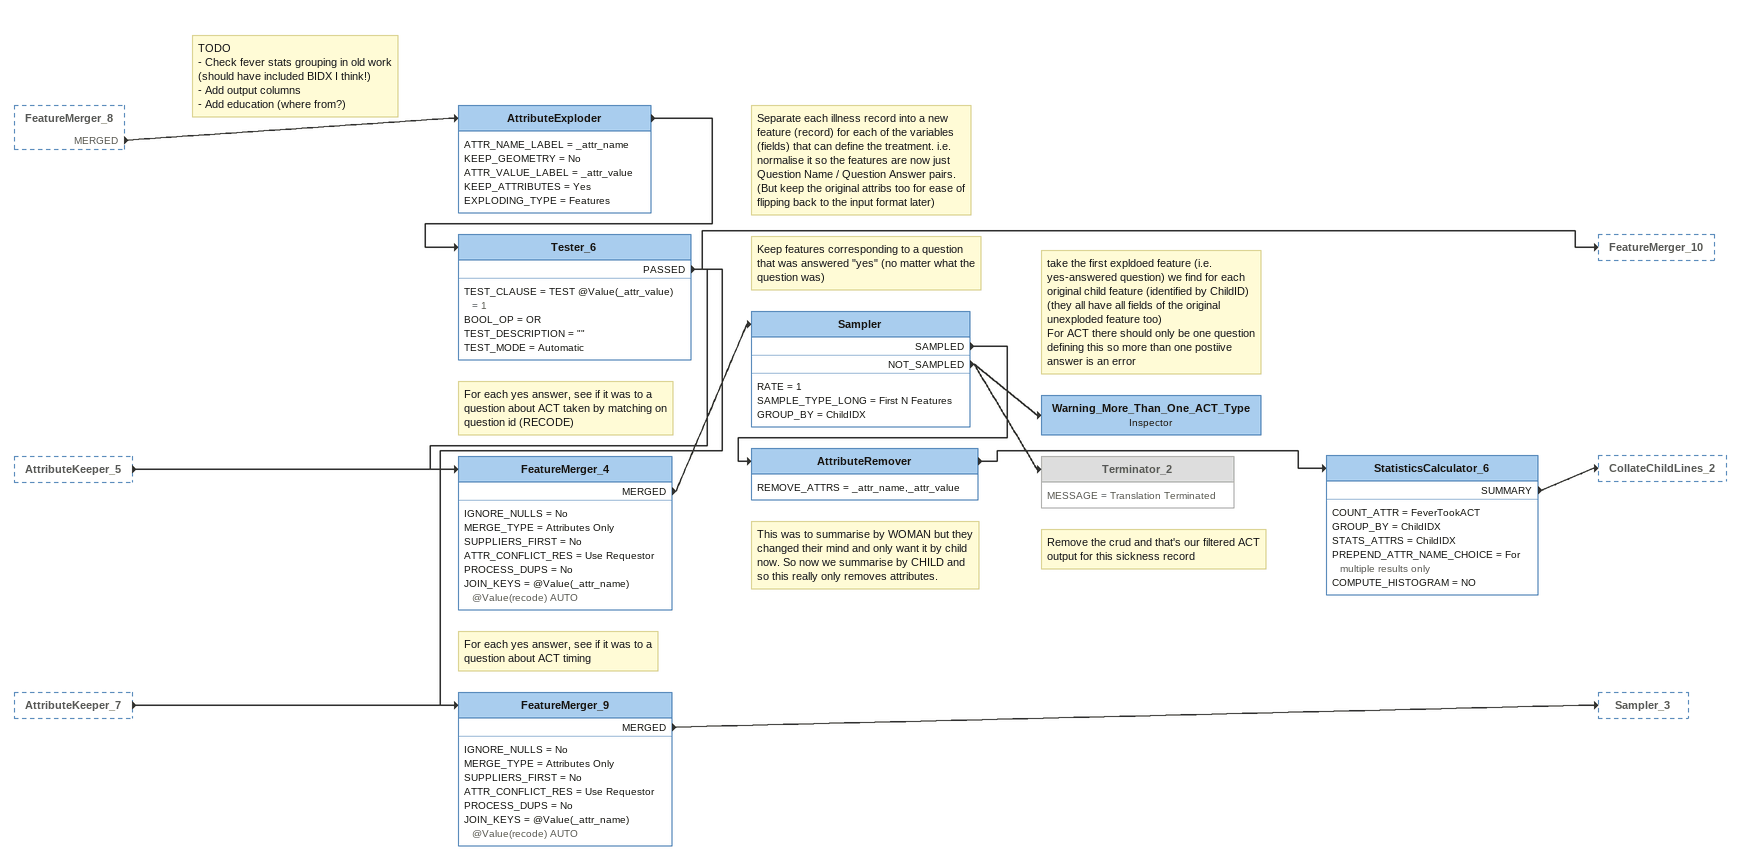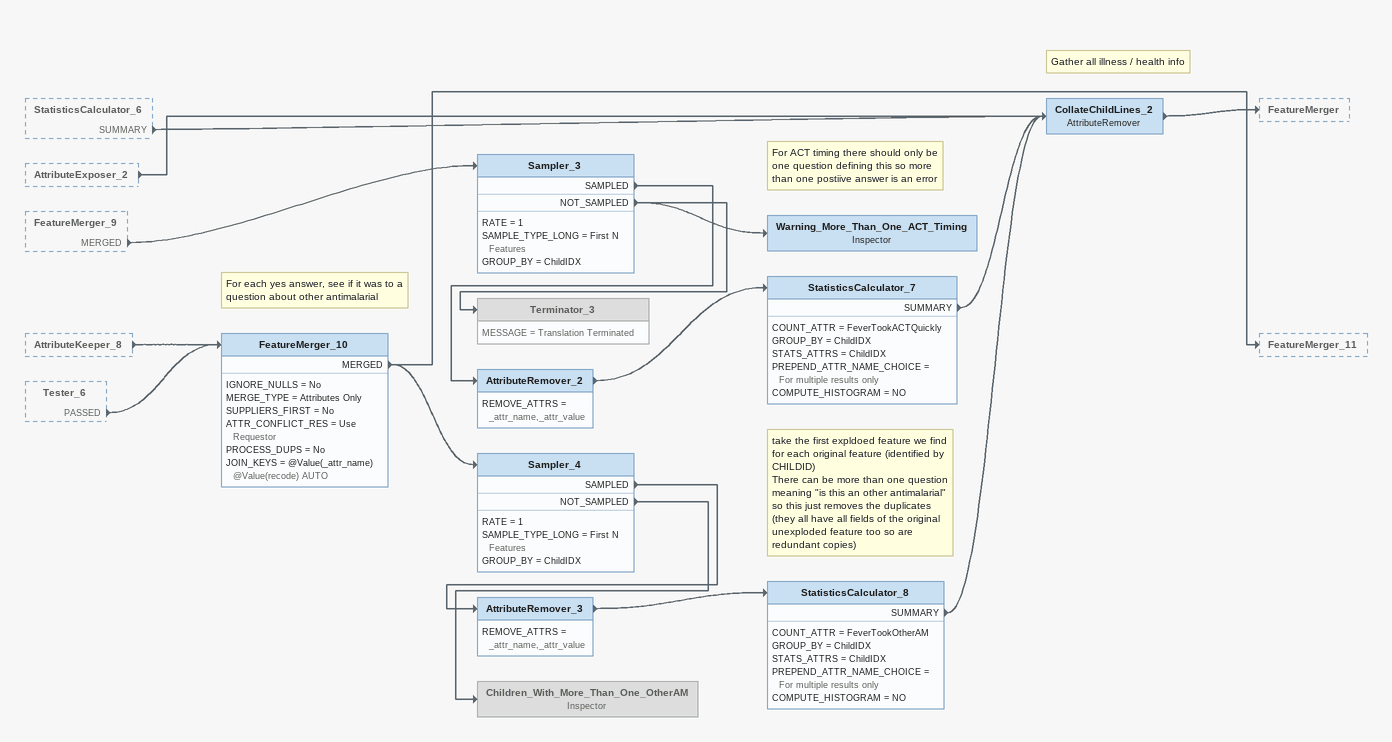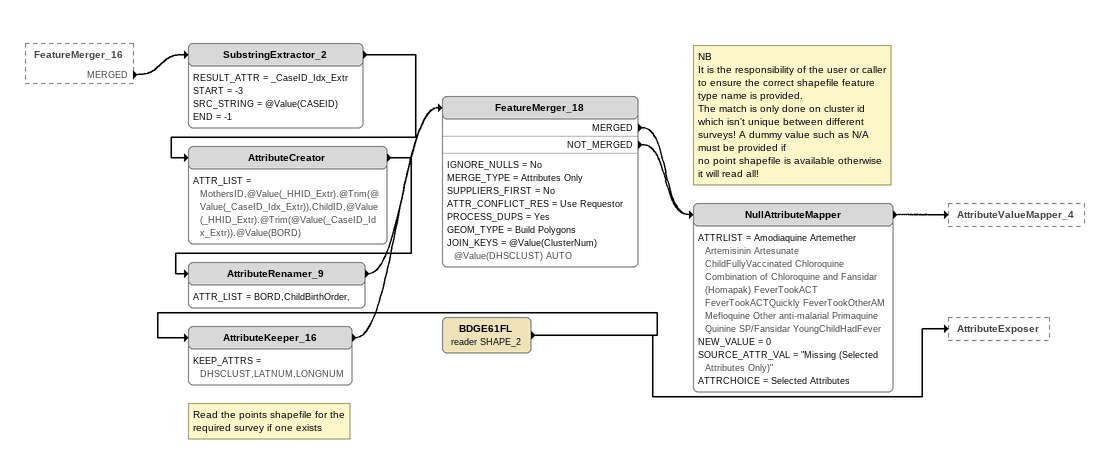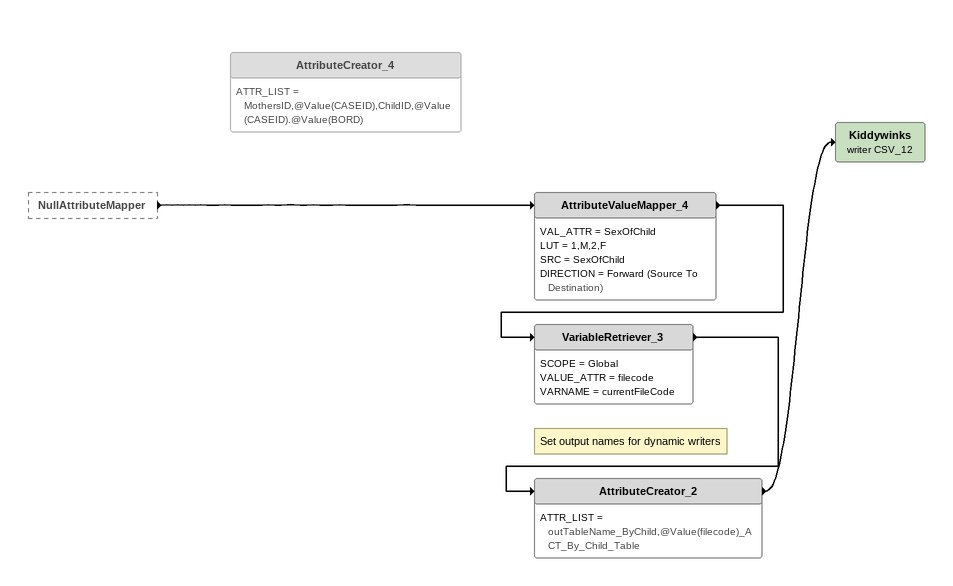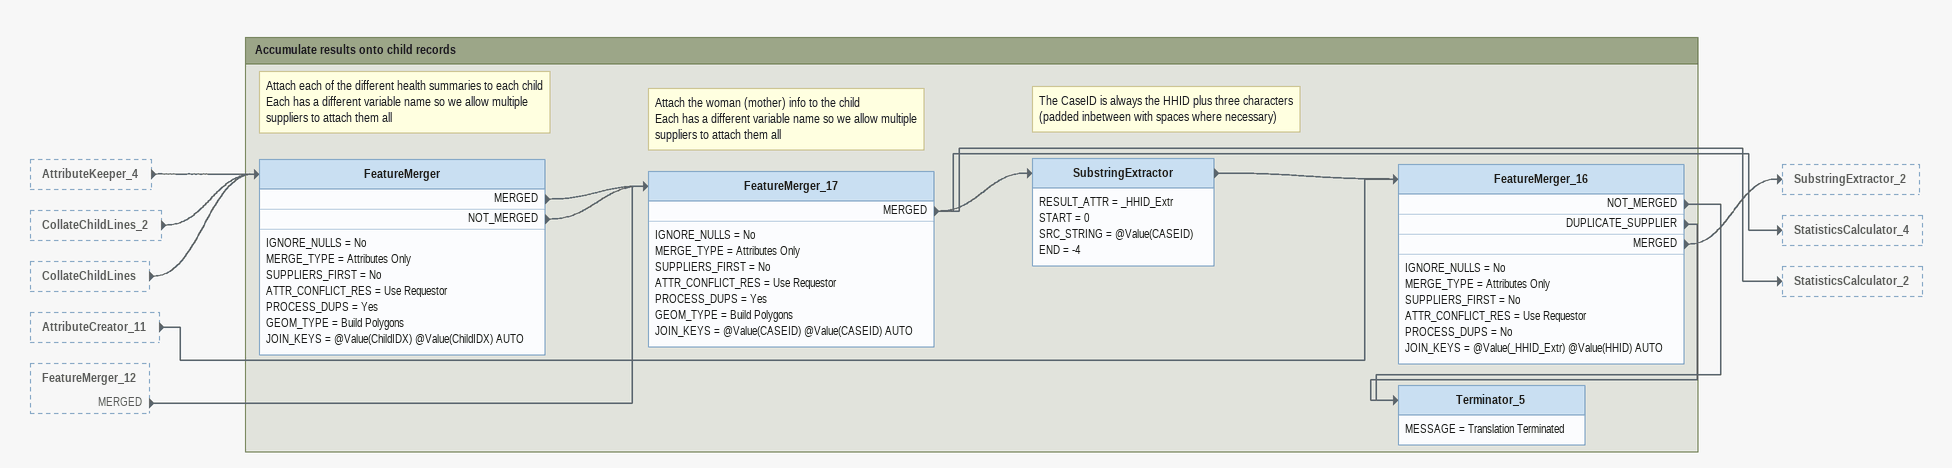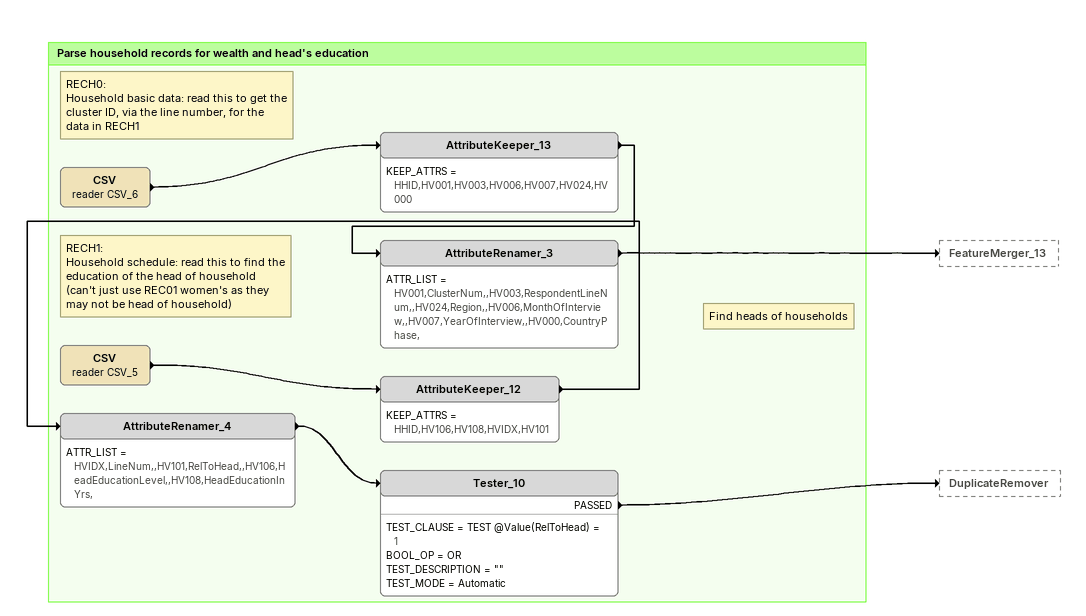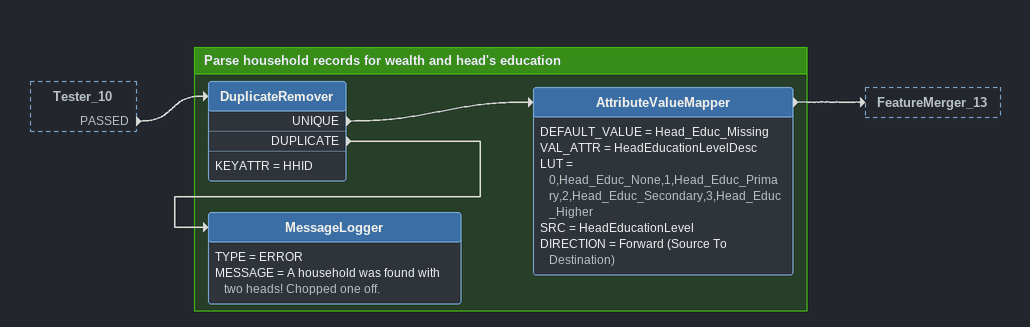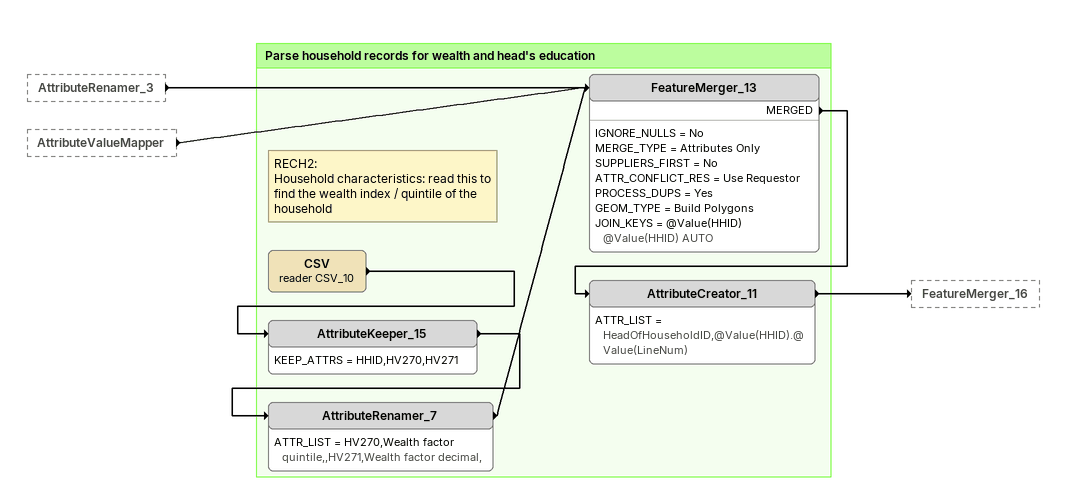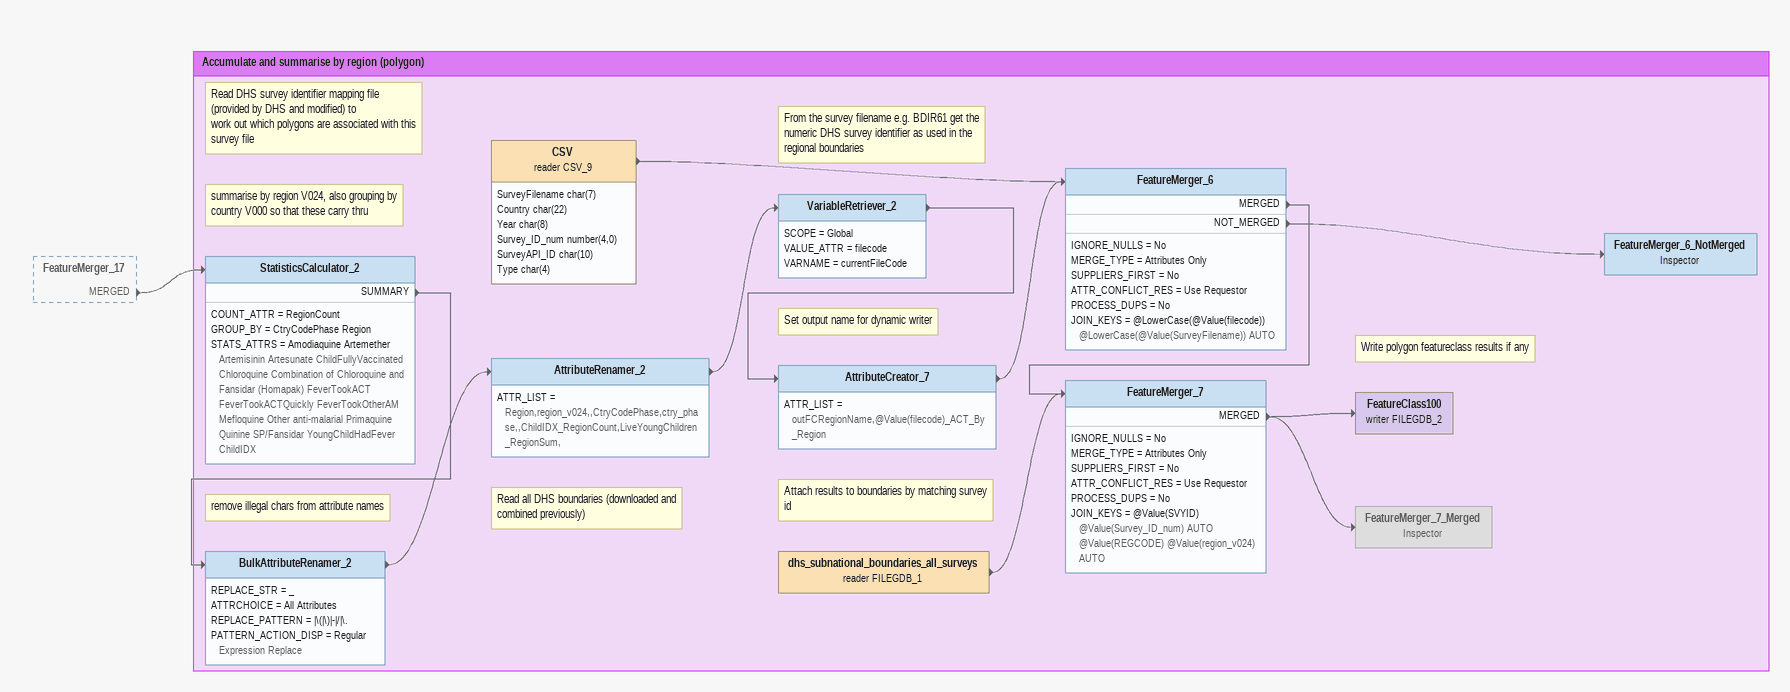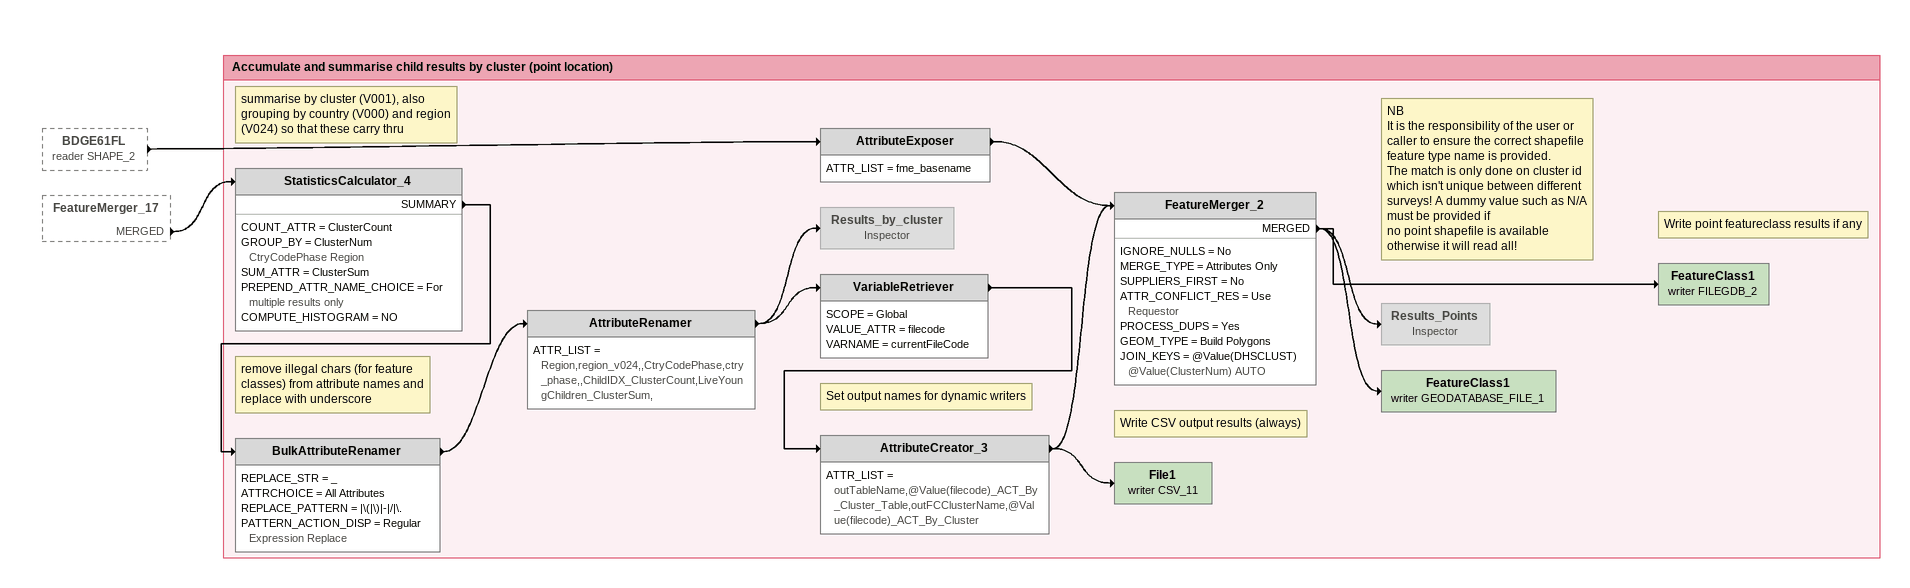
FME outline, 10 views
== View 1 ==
FeatureMerger_8 [outside]
    MERGED -> AttributeExploder
AttributeKeeper_5 [outside]
    -> FeatureMerger_4
AttributeKeeper_7 [outside]
    -> FeatureMerger_9
Note: TODO / - Check fever stats grouping in old work (should have included BIDX I think!) / - Add output columns / - Add education (where from?)
Note: Separate each illness record into a new feature (record) for each of the variables (fields) that can define the treatment. i.e. normalise it so the features are now just Question Name / Question Answer pairs. (But keep the original attribs too for ease of flipping back to the input format later)
AttributeExploder
    ATTR_NAME_LABEL = _attr_name
    KEEP_GEOMETRY = No
    ATTR_VALUE_LABEL = _attr_value
    KEEP_ATTRIBUTES = Yes
    EXPLODING_TYPE = Features
    -> Tester_6
Note: Keep features corresponding to a question that was answered "yes" (no matter what the question was)
Tester_6
    TEST_CLAUSE = TEST @Value(_attr_value) = 1
    BOOL_OP = OR
    TEST_DESCRIPTION = ""
    TEST_MODE = Automatic
    PASSED -> FeatureMerger_4
    PASSED -> FeatureMerger_9
    PASSED -> FeatureMerger_10
Note: For each yes answer, see if it was to a question about ACT taken by matching on question id (RECODE)
FeatureMerger_4
    IGNORE_NULLS = No
    MERGE_TYPE = Attributes Only
    SUPPLIERS_FIRST = No
    ATTR_CONFLICT_RES = Use Requestor
    PROCESS_DUPS = No
    JOIN_KEYS = @Value(_attr_name) @Value(recode) AUTO
    MERGED -> Sampler
Note: take the first expldoed feature (i.e. yes-answered question) we find for each original child feature (identified by ChildID) (they all have all fields of the original unexploded feature too) / For ACT there should only be one question defining this so more than one postiive answer is an error
Sampler
    RATE = 1
    SAMPLE_TYPE_LONG = First N Features
    GROUP_BY = ChildIDX
    SAMPLED -> AttributeRemover
    NOT_SAMPLED -> Terminator_2
    NOT_SAMPLED -> Warning_More_Than_One_ACT_Type
Warning_More_Than_One_ACT_Type: Inspector
Terminator_2 [off]
    MESSAGE = Translation Terminated
Note: Remove the crud and that's our filtered ACT output for this sickness record
AttributeRemover
    REMOVE_ATTRS = _attr_name,_attr_value
    -> StatisticsCalculator_6
Note: This was to summarise by WOMAN but they changed their mind and only want it by child now. So now we summarise by CHILD and so this really only removes attributes.
StatisticsCalculator_6
    COUNT_ATTR = FeverTookACT
    GROUP_BY = ChildIDX
    STATS_ATTRS = ChildIDX
    PREPEND_ATTR_NAME_CHOICE = For multiple results only
    COMPUTE_HISTOGRAM = NO
    SUMMARY -> CollateChildLines_2
Note: For each yes answer, see if it was to a question about ACT timing
FeatureMerger_9
    IGNORE_NULLS = No
    MERGE_TYPE = Attributes Only
    SUPPLIERS_FIRST = No
    ATTR_CONFLICT_RES = Use Requestor
    PROCESS_DUPS = No
    JOIN_KEYS = @Value(_attr_name) @Value(recode) AUTO
    MERGED -> Sampler_3

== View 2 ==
StatisticsCalculator_6 [outside]
    SUMMARY -> CollateChildLines_2
AttributeExposer_2 [outside]
    -> CollateChildLines_2
FeatureMerger_9 [outside]
    MERGED -> Sampler_3
AttributeKeeper_8 [outside]
    -> FeatureMerger_10
Tester_6 [outside]
    PASSED -> FeatureMerger_10
Sampler_3
    RATE = 1
    SAMPLE_TYPE_LONG = First N Features
    GROUP_BY = ChildIDX
    SAMPLED -> AttributeRemover_2
    NOT_SAMPLED -> Terminator_3
    NOT_SAMPLED -> Warning_More_Than_One_ACT_Timing
Warning_More_Than_One_ACT_Timing: Inspector
Note: For ACT timing there should only be one question defining this so more than one postiive answer is an error
Terminator_3 [off]
    MESSAGE = Translation Terminated
AttributeRemover_2
    REMOVE_ATTRS = _attr_name,_attr_value
    -> StatisticsCalculator_7
StatisticsCalculator_7
    COUNT_ATTR = FeverTookACTQuickly
    GROUP_BY = ChildIDX
    STATS_ATTRS = ChildIDX
    PREPEND_ATTR_NAME_CHOICE = For multiple results only
    COMPUTE_HISTOGRAM = NO
    SUMMARY -> CollateChildLines_2
Note: For each yes answer, see if it was to a question about other antimalarial
FeatureMerger_10
    IGNORE_NULLS = No
    MERGE_TYPE = Attributes Only
    SUPPLIERS_FIRST = No
    ATTR_CONFLICT_RES = Use Requestor
    PROCESS_DUPS = No
    JOIN_KEYS = @Value(_attr_name) @Value(recode) AUTO
    MERGED -> Sampler_4
    MERGED -> FeatureMerger_11
Sampler_4
    RATE = 1
    SAMPLE_TYPE_LONG = First N Features
    GROUP_BY = ChildIDX
    SAMPLED -> AttributeRemover_3
    NOT_SAMPLED -> Children_With_More_Than_One_OtherAM
AttributeRemover_3
    REMOVE_ATTRS = _attr_name,_attr_value
    -> StatisticsCalculator_8
StatisticsCalculator_8
    COUNT_ATTR = FeverTookOtherAM
    GROUP_BY = ChildIDX
    STATS_ATTRS = ChildIDX
    PREPEND_ATTR_NAME_CHOICE = For multiple results only
    COMPUTE_HISTOGRAM = NO
    SUMMARY -> CollateChildLines_2
Note: take the first expldoed feature we find for each original feature (identified by CHILDID) / There can be more than one question meaning "is this an other antimalarial" so this just removes the duplicates / (they all have all fields of the original unexploded feature too so are redundant copies)
Children_With_More_Than_One_OtherAM: Inspector [off]
Note: Gather all illness / health info
CollateChildLines_2: AttributeRemover
    -> FeatureMerger

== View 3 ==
FeatureMerger_16 [outside]
    MERGED -> SubstringExtractor_2
SubstringExtractor_2
    RESULT_ATTR = _CaseID_Idx_Extr
    START = -3
    SRC_STRING = @Value(CASEID)
    END = -1
    -> AttributeCreator
AttributeCreator
    ATTR_LIST = MothersID,@Value(_HHID_Extr).@Trim(@Value(_CaseID_Idx_Extr)),ChildID,@Value(_HHID_Extr).@Trim(@Value(_CaseID_Idx_Extr)).@Value(BORD)
    -> AttributeRenamer_9
AttributeRenamer_9
    ATTR_LIST = BORD,ChildBirthOrder,
    -> FeatureMerger_18
Note: Read the points shapefile for the required survey if one exists
BDGE61FL (reader SHAPE_2)
    -> AttributeExposer
    -> AttributeKeeper_16
AttributeKeeper_16
    KEEP_ATTRS = DHSCLUST,LATNUM,LONGNUM
    -> FeatureMerger_18
Note: NB / It is the responsibility of the user or caller to ensure the correct shapefile feature type name is provided. / The match is only done on cluster id which isn't unique between different surveys! A dummy value such as N/A must be provided if / no point shapefile is available otherwise it will read all!
FeatureMerger_18
    IGNORE_NULLS = No
    MERGE_TYPE = Attributes Only
    SUPPLIERS_FIRST = No
    ATTR_CONFLICT_RES = Use Requestor
    PROCESS_DUPS = Yes
    GEOM_TYPE = Build Polygons
    JOIN_KEYS = @Value(ClusterNum) @Value(DHSCLUST) AUTO
    MERGED -> NullAttributeMapper
    NOT_MERGED -> NullAttributeMapper
NullAttributeMapper
    ATTRLIST = Amodiaquine Artemether Artemisinin Artesunate ChildFullyVaccinated Chloroquine Combination of Chloroquine and Fansidar (Homapak) FeverTookACT FeverTookACTQuickly FeverTookOtherAM Mefloquine Other anti-malarial Primaquine Quinine SP/Fansidar YoungChildHadFever
    NEW_VALUE = 0
    SOURCE_ATTR_VAL = "Missing (Selected Attributes Only)"
    ATTRCHOICE = Selected Attributes
    -> AttributeValueMapper_4

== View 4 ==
NullAttributeMapper [outside]
    -> AttributeValueMapper_4
AttributeCreator_4 [off]
    ATTR_LIST = MothersID,@Value(CASEID),ChildID,@Value(CASEID).@Value(BORD)
AttributeValueMapper_4
    VAL_ATTR = SexOfChild
    LUT = 1,M,2,F
    SRC = SexOfChild
    DIRECTION = Forward (Source To Destination)
    -> VariableRetriever_3
VariableRetriever_3
    SCOPE = Global
    VALUE_ATTR = filecode
    VARNAME = currentFileCode
    -> AttributeCreator_2
Note: Set output names for dynamic writers
AttributeCreator_2
    ATTR_LIST = outTableName_ByChild,@Value(filecode)_ACT_By_Child_Table
    -> Kiddywinks (writer CSV_12)
Kiddywinks (writer CSV_12)

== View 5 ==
AttributeKeeper_4 [outside]
    -> FeatureMerger
CollateChildLines_2 [outside]
    -> FeatureMerger
CollateChildLines [outside]
    -> FeatureMerger
AttributeCreator_11 [outside]
    -> FeatureMerger_16
FeatureMerger_12 [outside]
    MERGED -> FeatureMerger_17

Bookmark: Accumulate results onto child records
Note: Attach each of the different health summaries to each child / Each has a different variable name so we allow multiple suppliers to attach them all
FeatureMerger
    IGNORE_NULLS = No
    MERGE_TYPE = Attributes Only
    SUPPLIERS_FIRST = No
    ATTR_CONFLICT_RES = Use Requestor
    PROCESS_DUPS = Yes
    GEOM_TYPE = Build Polygons
    JOIN_KEYS = @Value(ChildIDX) @Value(ChildIDX) AUTO
    MERGED -> FeatureMerger_17
    NOT_MERGED -> FeatureMerger_17
Note: Attach the woman (mother) info to the child / Each has a different variable name so we allow multiple suppliers to attach them all
FeatureMerger_17
    IGNORE_NULLS = No
    MERGE_TYPE = Attributes Only
    SUPPLIERS_FIRST = No
    ATTR_CONFLICT_RES = Use Requestor
    PROCESS_DUPS = Yes
    GEOM_TYPE = Build Polygons
    JOIN_KEYS = @Value(CASEID) @Value(CASEID) AUTO
    MERGED -> StatisticsCalculator_4
    MERGED -> StatisticsCalculator_2
    MERGED -> SubstringExtractor
Note: The CaseID is always the HHID plus three characters (padded inbetween with spaces where necessary)
SubstringExtractor
    RESULT_ATTR = _HHID_Extr
    START = 0
    SRC_STRING = @Value(CASEID)
    END = -4
    -> FeatureMerger_16
FeatureMerger_16
    IGNORE_NULLS = No
    MERGE_TYPE = Attributes Only
    SUPPLIERS_FIRST = No
    ATTR_CONFLICT_RES = Use Requestor
    PROCESS_DUPS = No
    JOIN_KEYS = @Value(_HHID_Extr) @Value(HHID) AUTO
    NOT_MERGED -> Terminator_5
    DUPLICATE_SUPPLIER -> Terminator_5
    MERGED -> SubstringExtractor_2
Terminator_5
    MESSAGE = Translation Terminated

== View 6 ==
Bookmark: Parse household records for wealth and head's education
Note: RECH0: / Household basic data: read this to get the cluster ID, via the line number, for the data in RECH1
CSV (reader CSV_6)
    -> AttributeKeeper_13
AttributeKeeper_13
    KEEP_ATTRS = HHID,HV001,HV003,HV006,HV007,HV024,HV000
    -> AttributeRenamer_3
AttributeRenamer_3
    ATTR_LIST = HV001,ClusterNum,,HV003,RespondentLineNum,,HV024,Region,,HV006,MonthOfInterview,,HV007,YearOfInterview,,HV000,CountryPhase,
    -> FeatureMerger_13
Note: RECH1: / Household schedule: read this to find the education of the head of household (can't just use REC01 women's as they may not be head of household)
CSV (reader CSV_5)
    -> AttributeKeeper_12
AttributeKeeper_12
    KEEP_ATTRS = HHID,HV106,HV108,HVIDX,HV101
    -> AttributeRenamer_4
AttributeRenamer_4
    ATTR_LIST = HVIDX,LineNum,,HV101,RelToHead,,HV106,HeadEducationLevel,,HV108,HeadEducationInYrs,
    -> Tester_10
Note: Find heads of households
Tester_10
    TEST_CLAUSE = TEST @Value(RelToHead) = 1
    BOOL_OP = OR
    TEST_DESCRIPTION = ""
    TEST_MODE = Automatic
    PASSED -> DuplicateRemover

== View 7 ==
Tester_10 [outside]
    PASSED -> DuplicateRemover

Bookmark: Parse household records for wealth and head's education
DuplicateRemover
    KEYATTR = HHID
    UNIQUE -> AttributeValueMapper
    DUPLICATE -> MessageLogger
AttributeValueMapper
    DEFAULT_VALUE = Head_Educ_Missing
    VAL_ATTR = HeadEducationLevelDesc
    LUT = 0,Head_Educ_None,1,Head_Educ_Primary,2,Head_Educ_Secondary,3,Head_Educ_Higher
    SRC = HeadEducationLevel
    DIRECTION = Forward (Source To Destination)
    -> FeatureMerger_13
MessageLogger
    TYPE = ERROR
    MESSAGE = A household was found with two heads! Chopped one off.

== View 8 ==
AttributeRenamer_3 [outside]
    -> FeatureMerger_13
AttributeValueMapper [outside]
    -> FeatureMerger_13

Bookmark: Parse household records for wealth and head's education
Note: RECH2: / Household characteristics: read this to find the wealth index / quintile of the household
CSV (reader CSV_10)
    -> AttributeKeeper_15
AttributeKeeper_15
    KEEP_ATTRS = HHID,HV270,HV271
    -> AttributeRenamer_7
AttributeRenamer_7
    ATTR_LIST = HV270,Wealth factor quintile,,HV271,Wealth factor decimal,
    -> FeatureMerger_13
FeatureMerger_13
    IGNORE_NULLS = No
    MERGE_TYPE = Attributes Only
    SUPPLIERS_FIRST = No
    ATTR_CONFLICT_RES = Use Requestor
    PROCESS_DUPS = Yes
    GEOM_TYPE = Build Polygons
    JOIN_KEYS = @Value(HHID) @Value(HHID) AUTO
    MERGED -> AttributeCreator_11
AttributeCreator_11
    ATTR_LIST = HeadOfHouseholdID,@Value(HHID).@Value(LineNum)
    -> FeatureMerger_16

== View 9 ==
FeatureMerger_17 [outside]
    MERGED -> StatisticsCalculator_2

Bookmark: Accumulate and summarise by region (polygon)
Note: summarise by region V024, also grouping by country V000 so that these carry thru
StatisticsCalculator_2
    COUNT_ATTR = RegionCount
    GROUP_BY = CtryCodePhase Region
    STATS_ATTRS = Amodiaquine Artemether Artemisinin Artesunate ChildFullyVaccinated Chloroquine Combination of Chloroquine and Fansidar (Homapak) FeverTookACT FeverTookACTQuickly FeverTookOtherAM Mefloquine Other anti-malarial Primaquine Quinine SP/Fansidar YoungChildHadFever ChildIDX
    SUMMARY -> BulkAttributeRenamer_2
Note: remove illegal chars from attribute names
BulkAttributeRenamer_2
    REPLACE_STR = _
    ATTRCHOICE = All Attributes
    REPLACE_PATTERN = |\(|\)|-|/|\.
    PATTERN_ACTION_DISP = Regular Expression Replace
    -> AttributeRenamer_2
AttributeRenamer_2
    ATTR_LIST = Region,region_v024,,CtryCodePhase,ctry_phase,,ChildIDX_RegionCount,LiveYoungChildren_RegionSum,
    -> VariableRetriever_2
VariableRetriever_2
    SCOPE = Global
    VALUE_ATTR = filecode
    VARNAME = currentFileCode
    -> AttributeCreator_7
Note: Set output name for dynamic writer
AttributeCreator_7
    ATTR_LIST = outFCRegionName,@Value(filecode)_ACT_By_Region
    -> FeatureMerger_6
Note: Read DHS survey identifier mapping file (provided by DHS and modified) to / work out which polygons are associated with this survey file
CSV (reader CSV_9)
    attributes: SurveyFilename char(7), Country char(22), Year char(8), Survey_ID_num number(4,0), SurveyAPI_ID char(10), Type char(4)
    -> FeatureMerger_6
Note: From the survey filename e.g. BDIR61 get the numeric DHS survey identifier as used in the regional boundaries
FeatureMerger_6
    IGNORE_NULLS = No
    MERGE_TYPE = Attributes Only
    SUPPLIERS_FIRST = No
    ATTR_CONFLICT_RES = Use Requestor
    PROCESS_DUPS = No
    JOIN_KEYS = @LowerCase(@Value(filecode)) @LowerCase(@Value(SurveyFilename)) AUTO
    MERGED -> FeatureMerger_7
    NOT_MERGED -> FeatureMerger_6_NotMerged
FeatureMerger_6_NotMerged: Inspector
Note: Read all DHS boundaries (downloaded and combined previously)
dhs_subnational_boundaries_all_surveys (reader FILEGDB_1)
    -> FeatureMerger_7
Note: Attach results to boundaries by matching survey id
FeatureMerger_7
    IGNORE_NULLS = No
    MERGE_TYPE = Attributes Only
    SUPPLIERS_FIRST = No
    ATTR_CONFLICT_RES = Use Requestor
    PROCESS_DUPS = No
    JOIN_KEYS = @Value(SVYID) @Value(Survey_ID_num) AUTO @Value(REGCODE) @Value(region_v024) AUTO
    MERGED -> FeatureMerger_7_Merged
    MERGED -> FeatureClass100 (writer FILEGDB_2)
Note: Write polygon featureclass results if any
FeatureClass100 (writer FILEGDB_2)
FeatureMerger_7_Merged: Inspector [off]

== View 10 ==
BDGE61FL (reader SHAPE_2) [outside]
    -> AttributeExposer
FeatureMerger_17 [outside]
    MERGED -> StatisticsCalculator_4

Bookmark: Accumulate and summarise child results by cluster (point location)
Note: summarise by cluster (V001), also grouping by country (V000) and region (V024) so that these carry thru
StatisticsCalculator_4
    COUNT_ATTR = ClusterCount
    GROUP_BY = ClusterNum CtryCodePhase Region
    SUM_ATTR = ClusterSum
    PREPEND_ATTR_NAME_CHOICE = For multiple results only
    COMPUTE_HISTOGRAM = NO
    SUMMARY -> BulkAttributeRenamer
Note: remove illegal chars (for feature classes) from attribute names and replace with underscore
BulkAttributeRenamer
    REPLACE_STR = _
    ATTRCHOICE = All Attributes
    REPLACE_PATTERN = |\(|\)|-|/|\.
    PATTERN_ACTION_DISP = Regular Expression Replace
    -> AttributeRenamer
AttributeRenamer
    ATTR_LIST = Region,region_v024,,CtryCodePhase,ctry_phase,,ChildIDX_ClusterCount,LiveYoungChildren_ClusterSum,
    -> Results_by_cluster
    -> VariableRetriever
Results_by_cluster: Inspector [off]
VariableRetriever
    SCOPE = Global
    VALUE_ATTR = filecode
    VARNAME = currentFileCode
    -> AttributeCreator_3
Note: Set output names for dynamic writers
AttributeCreator_3
    ATTR_LIST = outTableName,@Value(filecode)_ACT_By_Cluster_Table,outFCClusterName,@Value(filecode)_ACT_By_Cluster
    -> File1 (writer CSV_11)
    -> FeatureMerger_2
Note: Write CSV output results (always)
File1 (writer CSV_11)
AttributeExposer
    ATTR_LIST = fme_basename
    -> FeatureMerger_2
Note: NB / It is the responsibility of the user or caller to ensure the correct shapefile feature type name is provided. / The match is only done on cluster id which isn't unique between different surveys! A dummy value such as N/A must be provided if / no point shapefile is available otherwise it will read all!
FeatureMerger_2
    IGNORE_NULLS = No
    MERGE_TYPE = Attributes Only
    SUPPLIERS_FIRST = No
    ATTR_CONFLICT_RES = Use Requestor
    PROCESS_DUPS = Yes
    GEOM_TYPE = Build Polygons
    JOIN_KEYS = @Value(DHSCLUST) @Value(ClusterNum) AUTO
    MERGED -> Results_Points
    MERGED -> FeatureClass1 (writer FILEGDB_2)
    MERGED -> FeatureClass1 (writer GEODATABASE_FILE_1)
Note: Write point featureclass results if any
FeatureClass1 (writer FILEGDB_2)
Results_Points: Inspector [off]
FeatureClass1 (writer GEODATABASE_FILE_1)
